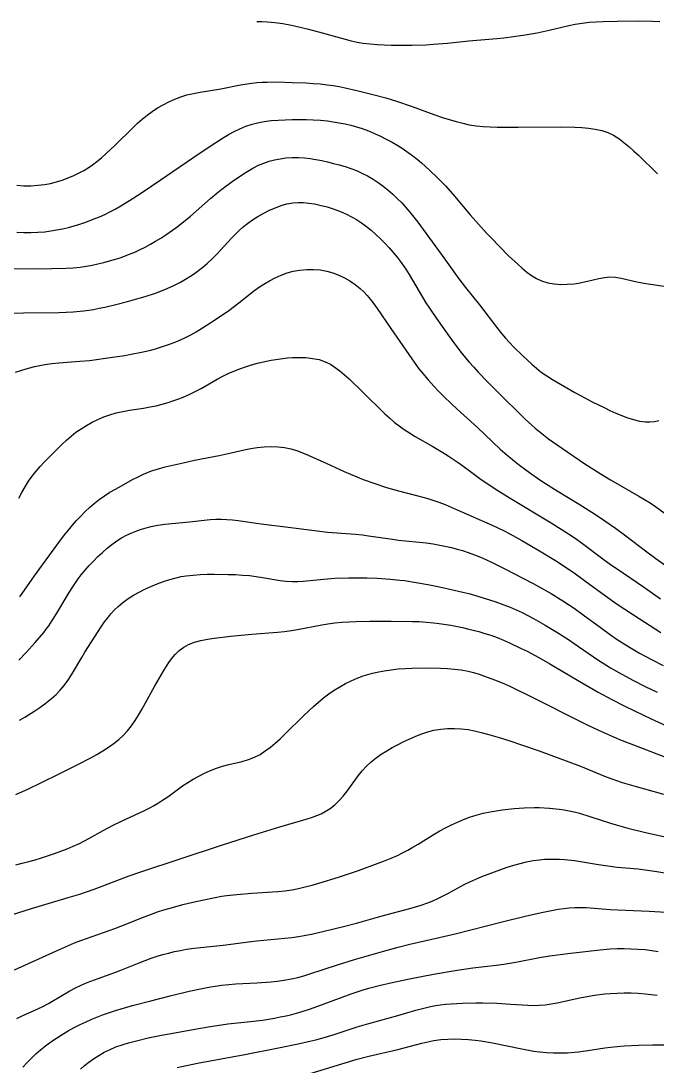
# Model space of a CAD drawing. Header units: metres. Extents: x 560466 to 562029, y 8123360 to 8125060.
# Drawn here: x 560820.4 to 561045.5, y 8124690.1 to 8125060.2 of the extents above; entities that cross this region are included whole.
import ezdxf

# ---------------------------------------------------------------- set-up
doc = ezdxf.new("R2010")
doc.units = ezdxf.units.M
doc.header["$MEASUREMENT"] = 0
doc.layers.add('Unknown_Line_Type', color=7, linetype='Continuous')

msp = doc.modelspace()

# ---------------------------------------------------------------- linework, layer by layer
at = {"layer": 'Unknown_Line_Type', "color": 18, "true_color": 0x000000}
for points in [[(560903.84, 8125060, 4090), (560904.33, 8125060.05, 4090), (560905.65, 8125060.03, 4090), (560907.65, 8125059.92, 4090), (560910.18, 8125059.69, 4090), (560913.09, 8125059.3, 4090), (560916.09, 8125058.75, 4090), (560919.16, 8125058.06, 4090), (560922.18, 8125057.3, 4090), (560927.02, 8125056, 4090), (560935.1, 8125053.74, 4090), (560937.21, 8125053.22, 4090), (560939.33, 8125052.75, 4090), (560941.47, 8125052.37, 4090), (560943.92, 8125052.06, 4090), (560946.39, 8125051.85, 4090), (560948.86, 8125051.71, 4090), (560951.35, 8125051.63, 4090), (560953.84, 8125051.6, 4090), (560958.83, 8125051.62, 4090), (560963.81, 8125051.79, 4090), (560966.3, 8125051.94, 4090), (560971.33, 8125052.38, 4090), (560978.9, 8125053.18, 4090), (560988.82, 8125053.98, 4090), (560991.29, 8125054.23, 4090), (560994.67, 8125054.68, 4090), (560998.82, 8125055.3, 4090), (561003.07, 8125056.06, 4090), (561007.28, 8125056.97, 4090), (561014.22, 8125058.65, 4090), (561016.55, 8125059.11, 4090), (561018.99, 8125059.47, 4090), (561021.45, 8125059.73, 4090), (561023.93, 8125059.92, 4090), (561026.41, 8125060.05, 4090), (561031.41, 8125060.19, 4090), (561038.92, 8125060.23, 4090), (561043.92, 8125060.11, 4090), (561046.4, 8125059.97, 4090)], [(560818.97, 8125002, 4095), (560821.42, 8125001.86, 4095), (560823.88, 8125001.86, 4095), (560826.33, 8125002, 4095), (560828.76, 8125002.3, 4095), (560830.87, 8125002.7, 4095), (560832.95, 8125003.23, 4095), (560835.01, 8125003.87, 4095), (560837.04, 8125004.6, 4095), (560839.03, 8125005.43, 4095), (560840.97, 8125006.37, 4095), (560842.59, 8125007.26, 4095), (560844.16, 8125008.24, 4095), (560845.7, 8125009.28, 4095), (560847.19, 8125010.39, 4095), (560848.89, 8125011.78, 4095), (560850.55, 8125013.23, 4095), (560853.77, 8125016.26, 4095), (560860.06, 8125022.48, 4095), (560861.67, 8125024.01, 4095), (560863.31, 8125025.48, 4095), (560865.01, 8125026.87, 4095), (560866.79, 8125028.16, 4095), (560868.71, 8125029.4, 4095), (560870.69, 8125030.53, 4095), (560872.72, 8125031.56, 4095), (560874.79, 8125032.49, 4095), (560876.91, 8125033.31, 4095), (560879.06, 8125033.99, 4095), (560881.43, 8125034.55, 4095), (560883.83, 8125035, 4095), (560891.1, 8125036.15, 4095), (560898.04, 8125037.57, 4095), (560900.37, 8125037.99, 4095), (560902.13, 8125038.23, 4095), (560903.9, 8125038.41, 4095), (560905.67, 8125038.52, 4095), (560907.46, 8125038.58, 4095), (560910.99, 8125038.61, 4095), (560916.35, 8125038.47, 4095), (560921.32, 8125038.26, 4095), (560923.81, 8125038.11, 4095), (560926.29, 8125037.91, 4095), (560928.76, 8125037.63, 4095), (560930.88, 8125037.32, 4095), (560932.98, 8125036.95, 4095), (560935.08, 8125036.53, 4095), (560939.27, 8125035.6, 4095), (560945.42, 8125034.09, 4095), (560949.45, 8125032.98, 4095), (560953.3, 8125031.8, 4095), (560958.79, 8125029.89, 4095), (560966.48, 8125027.07, 4095), (560969.89, 8125025.94, 4095), (560974.44, 8125024.56, 4095), (560976.73, 8125023.96, 4095), (560979.04, 8125023.47, 4095), (560981.47, 8125023.11, 4095), (560983.93, 8125022.86, 4095), (560986.4, 8125022.7, 4095), (560988.88, 8125022.6, 4095), (560991.38, 8125022.55, 4095), (560996.38, 8125022.54, 4095), (561011.42, 8125022.67, 4095), (561016.38, 8125022.58, 4095), (561018.83, 8125022.46, 4095), (561021.24, 8125022.25, 4095), (561023.6, 8125021.92, 4095), (561025.89, 8125021.41, 4095), (561028.08, 8125020.67, 4095), (561030.03, 8125019.71, 4095), (561031.9, 8125018.53, 4095), (561033.7, 8125017.19, 4095), (561035.45, 8125015.74, 4095), (561037.17, 8125014.21, 4095), (561038.87, 8125012.62, 4095), (561045.6, 8125006.05, 4095)], [(560818.91, 8124985.4, 4100), (560821.39, 8124985.28, 4100), (560823.86, 8124985.27, 4100), (560826.34, 8124985.35, 4100), (560828.8, 8124985.55, 4100), (560830.91, 8124985.83, 4100), (560833.01, 8124986.19, 4100), (560835.09, 8124986.62, 4100), (560837.17, 8124987.11, 4100), (560839.23, 8124987.66, 4100), (560841.27, 8124988.28, 4100), (560842.95, 8124988.83, 4100), (560846.27, 8124990.07, 4100), (560848.12, 8124990.84, 4100), (560850, 8124991.69, 4100), (560851.85, 8124992.6, 4100), (560853.67, 8124993.57, 4100), (560855.72, 8124994.74, 4100), (560859.76, 8124997.23, 4100), (560863.74, 8124999.83, 4100), (560869.65, 8125003.83, 4100), (560883.4, 8125013.24, 4100), (560889.33, 8125017.19, 4100), (560891.32, 8125018.46, 4100), (560893.83, 8125019.97, 4100), (560895.82, 8125021.05, 4100), (560897.85, 8125022.03, 4100), (560899.99, 8125022.91, 4100), (560902.18, 8125023.65, 4100), (560904.07, 8125024.15, 4100), (560906.47, 8125024.6, 4100), (560908.91, 8125024.91, 4100), (560911.37, 8125025.11, 4100), (560913.85, 8125025.23, 4100), (560916.34, 8125025.29, 4100), (560921.34, 8125025.26, 4100), (560923.84, 8125025.17, 4100), (560926.33, 8125025.02, 4100), (560928.81, 8125024.78, 4100), (560930.91, 8125024.5, 4100), (560933, 8125024.15, 4100), (560935.08, 8125023.73, 4100), (560937.13, 8125023.25, 4100), (560939.17, 8125022.7, 4100), (560941.18, 8125022.07, 4100), (560943.35, 8125021.27, 4100), (560945.48, 8125020.38, 4100), (560947.59, 8125019.41, 4100), (560949.66, 8125018.37, 4100), (560951.7, 8125017.27, 4100), (560953.7, 8125016.1, 4100), (560955.6, 8125014.89, 4100), (560957.45, 8125013.6, 4100), (560959.02, 8125012.43, 4100), (560960.56, 8125011.21, 4100), (560962.06, 8125009.94, 4100), (560964.98, 8125007.32, 4100), (560967.82, 8125004.6, 4100), (560969.21, 8125003.21, 4100), (560970.58, 8125001.79, 4100), (560973.22, 8124998.87, 4100), (560979.29, 8124991.6, 4100), (560985.24, 8124984.97, 4100), (560986.74, 8124983.34, 4100), (560989.81, 8124980.16, 4100), (560992.96, 8124977.07, 4100), (560996.15, 8124974.06, 4100), (560997.75, 8124972.61, 4100), (560999.38, 8124971.27, 4100), (561001.06, 8124970.05, 4100), (561002.8, 8124968.99, 4100), (561004.62, 8124968.13, 4100), (561006.79, 8124967.47, 4100), (561009.05, 8124967.07, 4100), (561011.37, 8124966.9, 4100), (561013.72, 8124966.93, 4100), (561016.06, 8124967.12, 4100), (561017.67, 8124967.36, 4100), (561019.26, 8124967.66, 4100), (561020.83, 8124968.01, 4100), (561024.85, 8124969.01, 4100), (561026.82, 8124969.39, 4100), (561028.79, 8124969.56, 4100), (561030.75, 8124969.46, 4100), (561032.73, 8124969.14, 4100), (561038.33, 8124967.86, 4100), (561041.56, 8124967.23, 4100), (561048.76, 8124966.14, 4100)], [(560816.33, 8124972.49, 4105), (560826.36, 8124972.47, 4105), (560831.36, 8124972.49, 4105), (560836.35, 8124972.64, 4105), (560838.84, 8124972.8, 4105), (560841.31, 8124973.05, 4105), (560843.42, 8124973.35, 4105), (560845.52, 8124973.72, 4105), (560847.61, 8124974.16, 4105), (560849.69, 8124974.65, 4105), (560851.75, 8124975.2, 4105), (560853.79, 8124975.81, 4105), (560855.47, 8124976.36, 4105), (560858.79, 8124977.59, 4105), (560860.65, 8124978.36, 4105), (560862.52, 8124979.21, 4105), (560864.36, 8124980.13, 4105), (560866.18, 8124981.1, 4105), (560868.02, 8124982.17, 4105), (560869.84, 8124983.3, 4105), (560871.63, 8124984.47, 4105), (560875.14, 8124986.94, 4105), (560876.85, 8124988.23, 4105), (560878.53, 8124989.56, 4105), (560880.33, 8124991.08, 4105), (560887.42, 8124997.33, 4105), (560889.7, 8124999.22, 4105), (560891.49, 8125000.61, 4105), (560895.13, 8125003.3, 4105), (560898.79, 8125005.83, 4105), (560900.62, 8125007.02, 4105), (560902.48, 8125008.12, 4105), (560904.4, 8125009.09, 4105), (560906.27, 8125009.87, 4105), (560908.19, 8125010.51, 4105), (560910.15, 8125011.03, 4105), (560912.15, 8125011.43, 4105), (560914.16, 8125011.71, 4105), (560916.38, 8125011.85, 4105), (560918.61, 8125011.83, 4105), (560920.67, 8125011.69, 4105), (560922.72, 8125011.44, 4105), (560924.77, 8125011.12, 4105), (560926.82, 8125010.73, 4105), (560928.87, 8125010.29, 4105), (560930.95, 8125009.78, 4105), (560933.02, 8125009.23, 4105), (560935.07, 8125008.61, 4105), (560937.1, 8125007.94, 4105), (560939.09, 8125007.19, 4105), (560941.04, 8125006.35, 4105), (560943.03, 8125005.34, 4105), (560944.97, 8125004.22, 4105), (560946.84, 8125002.99, 4105), (560948.61, 8125001.7, 4105), (560950.32, 8125000.32, 4105), (560951.97, 8124998.87, 4105), (560953.56, 8124997.35, 4105), (560955.1, 8124995.77, 4105), (560956.58, 8124994.13, 4105), (560958.01, 8124992.45, 4105), (560959.39, 8124990.72, 4105), (560960.77, 8124988.92, 4105), (560970.02, 8124976.26, 4105), (560975.32, 8124968.91, 4105), (560977.73, 8124965.8, 4105), (560982.64, 8124959.67, 4105), (560989.1, 8124951.16, 4105), (560990.44, 8124949.5, 4105), (560991.82, 8124947.89, 4105), (560993.31, 8124946.27, 4105), (560994.84, 8124944.69, 4105), (560997.98, 8124941.62, 4105), (561001.16, 8124938.61, 4105), (561002.8, 8124937.18, 4105), (561004.5, 8124935.83, 4105), (561006.42, 8124934.48, 4105), (561008.42, 8124933.23, 4105), (561016.39, 8124928.63, 4105), (561018.42, 8124927.5, 4105), (561022.54, 8124925.33, 4105), (561026.7, 8124923.25, 4105), (561028.78, 8124922.26, 4105), (561030.87, 8124921.32, 4105), (561032.97, 8124920.44, 4105), (561035.07, 8124919.66, 4105), (561037.17, 8124919, 4105), (561039.27, 8124918.52, 4105), (561041.39, 8124918.27, 4105), (561042.95, 8124918.26, 4105), (561044.52, 8124918.4, 4105), (561046.07, 8124918.67, 4105)], [(560816.32, 8124956.72, 4110), (560821.32, 8124956.85, 4110), (560833.83, 8124956.98, 4110), (560836.33, 8124957.06, 4110), (560838.82, 8124957.19, 4110), (560841.3, 8124957.4, 4110), (560842.68, 8124957.56, 4110), (560846.05, 8124958.07, 4110), (560848.02, 8124958.46, 4110), (560850, 8124958.88, 4110), (560853.93, 8124959.8, 4110), (560858.09, 8124960.86, 4110), (560862.23, 8124962, 4110), (560864.28, 8124962.62, 4110), (560868, 8124963.85, 4110), (560871.3, 8124965.12, 4110), (560873.15, 8124965.92, 4110), (560875, 8124966.79, 4110), (560876.83, 8124967.73, 4110), (560878.61, 8124968.75, 4110), (560880.19, 8124969.72, 4110), (560881.74, 8124970.76, 4110), (560883.24, 8124971.85, 4110), (560884.71, 8124972.99, 4110), (560886.4, 8124974.41, 4110), (560888.02, 8124975.91, 4110), (560889.58, 8124977.47, 4110), (560891.09, 8124979.09, 4110), (560894.84, 8124983.26, 4110), (560896.14, 8124984.6, 4110), (560897.54, 8124985.96, 4110), (560899, 8124987.25, 4110), (560900.52, 8124988.47, 4110), (560902.33, 8124989.77, 4110), (560904.2, 8124990.97, 4110), (560906.27, 8124992.13, 4110), (560908.38, 8124993.18, 4110), (560910.4, 8124994.07, 4110), (560912.44, 8124994.84, 4110), (560914.51, 8124995.45, 4110), (560916.6, 8124995.84, 4110), (560918.48, 8124995.96, 4110), (560920.38, 8124995.9, 4110), (560922.29, 8124995.71, 4110), (560924.21, 8124995.4, 4110), (560926.13, 8124995, 4110), (560928.78, 8124994.32, 4110), (560930.45, 8124993.8, 4110), (560932.1, 8124993.22, 4110), (560933.73, 8124992.58, 4110), (560935.56, 8124991.77, 4110), (560937.38, 8124990.86, 4110), (560939.16, 8124989.84, 4110), (560940.88, 8124988.74, 4110), (560942.63, 8124987.44, 4110), (560944.33, 8124986.06, 4110), (560945.97, 8124984.59, 4110), (560947.56, 8124983.08, 4110), (560949.11, 8124981.51, 4110), (560950.62, 8124979.9, 4110), (560952.08, 8124978.24, 4110), (560953.48, 8124976.54, 4110), (560954.54, 8124975.17, 4110), (560956.53, 8124972.34, 4110), (560957.78, 8124970.38, 4110), (560958.97, 8124968.38, 4110), (560962.48, 8124962.33, 4110), (560963.68, 8124960.34, 4110), (560964.89, 8124958.43, 4110), (560967.39, 8124954.79, 4110), (560972.59, 8124947.51, 4110), (560975.29, 8124943.88, 4110), (560976.5, 8124942.33, 4110), (560979.03, 8124939.33, 4110), (560980.6, 8124937.57, 4110), (560982.2, 8124935.84, 4110), (560985.45, 8124932.44, 4110), (560992.08, 8124925.74, 4110), (560995.45, 8124922.43, 4110), (560998.85, 8124919.18, 4110), (561002.34, 8124916.04, 4110), (561004.14, 8124914.53, 4110), (561007.09, 8124912.23, 4110), (561010.13, 8124910.05, 4110), (561012.01, 8124908.75, 4110), (561019.9, 8124903.41, 4110), (561025.32, 8124899.92, 4110), (561028.98, 8124897.68, 4110), (561039.08, 8124891.9, 4110), (561043.05, 8124889.49, 4110), (561044.97, 8124888.22, 4110), (561050.63, 8124884.13, 4110)], [(560818.44, 8124935.79, 4115), (560820.71, 8124936.58, 4115), (560823, 8124937.28, 4115), (560825.31, 8124937.88, 4115), (560827.07, 8124938.24, 4115), (560828.85, 8124938.54, 4115), (560831.31, 8124938.86, 4115), (560833.79, 8124939.09, 4115), (560841.26, 8124939.66, 4115), (560844.63, 8124940.01, 4115), (560852.75, 8124941.08, 4115), (560857.17, 8124941.75, 4115), (560859.38, 8124942.14, 4115), (560863.01, 8124942.87, 4115), (560866.28, 8124943.66, 4115), (560868.38, 8124944.24, 4115), (560870.47, 8124944.89, 4115), (560872.53, 8124945.6, 4115), (560874.57, 8124946.36, 4115), (560876.58, 8124947.2, 4115), (560878.56, 8124948.1, 4115), (560880.46, 8124949.08, 4115), (560882.32, 8124950.12, 4115), (560885.97, 8124952.35, 4115), (560889.56, 8124954.71, 4115), (560893.88, 8124957.71, 4115), (560897.45, 8124960.38, 4115), (560902.69, 8124964.47, 4115), (560904.46, 8124965.78, 4115), (560906.38, 8124967.04, 4115), (560908.36, 8124968.2, 4115), (560910.39, 8124969.25, 4115), (560912.46, 8124970.17, 4115), (560914.58, 8124970.96, 4115), (560916.74, 8124971.58, 4115), (560919.1, 8124972, 4115), (560921.49, 8124972.21, 4115), (560923.88, 8124972.22, 4115), (560926.26, 8124972.03, 4115), (560928.61, 8124971.61, 4115), (560930.75, 8124971.01, 4115), (560932.83, 8124970.21, 4115), (560934.85, 8124969.25, 4115), (560936.8, 8124968.15, 4115), (560938.66, 8124966.91, 4115), (560940.4, 8124965.51, 4115), (560941.71, 8124964.26, 4115), (560942.94, 8124962.92, 4115), (560944.11, 8124961.5, 4115), (560945.23, 8124960.03, 4115), (560946.41, 8124958.36, 4115), (560951.24, 8124951.25, 4115), (560958.69, 8124940.5, 4115), (560961.23, 8124937.04, 4115), (560962.55, 8124935.35, 4115), (560964.45, 8124933.1, 4115), (560966.43, 8124930.92, 4115), (560968.05, 8124929.22, 4115), (560969.7, 8124927.54, 4115), (560973.06, 8124924.25, 4115), (560975.86, 8124921.64, 4115), (560981.91, 8124916.18, 4115), (560989.92, 8124908.59, 4115), (560991.58, 8124907.13, 4115), (560995, 8124904.3, 4115), (560996.76, 8124902.92, 4115), (561000.33, 8124900.26, 4115), (561003.98, 8124897.71, 4115), (561006, 8124896.37, 4115), (561010.1, 8124893.78, 4115), (561017.92, 8124889.03, 4115), (561021.42, 8124886.86, 4115), (561023.31, 8124885.63, 4115), (561027.04, 8124883.12, 4115), (561030.71, 8124880.56, 4115), (561034.39, 8124877.9, 4115), (561041.44, 8124872.52, 4115), (561045.06, 8124869.83, 4115), (561048.71, 8124867.2, 4115)], [(560819.66, 8124891.19, 4120), (560820.73, 8124893.24, 4120), (560821.88, 8124895.24, 4120), (560823.1, 8124897.19, 4120), (560824.37, 8124898.99, 4120), (560825.73, 8124900.72, 4120), (560827.17, 8124902.39, 4120), (560828.67, 8124904.01, 4120), (560831.72, 8124907.16, 4120), (560834.86, 8124910.23, 4120), (560836.47, 8124911.73, 4120), (560838.13, 8124913.17, 4120), (560839.85, 8124914.52, 4120), (560841.65, 8124915.78, 4120), (560843.59, 8124916.97, 4120), (560845.59, 8124918.07, 4120), (560847.64, 8124919.06, 4120), (560849.74, 8124919.96, 4120), (560851.87, 8124920.74, 4120), (560854.04, 8124921.39, 4120), (560856.42, 8124921.92, 4120), (560858.84, 8124922.34, 4120), (560863.71, 8124923.06, 4120), (560866.13, 8124923.49, 4120), (560868.25, 8124923.95, 4120), (560870.35, 8124924.49, 4120), (560872.44, 8124925.11, 4120), (560874.5, 8124925.79, 4120), (560876.54, 8124926.54, 4120), (560878.56, 8124927.36, 4120), (560880.43, 8124928.2, 4120), (560882.27, 8124929.1, 4120), (560884.09, 8124930.06, 4120), (560889.85, 8124933.33, 4120), (560891.79, 8124934.36, 4120), (560893.76, 8124935.3, 4120), (560895.76, 8124936.17, 4120), (560897.79, 8124936.97, 4120), (560899.85, 8124937.7, 4120), (560901.93, 8124938.37, 4120), (560904.04, 8124938.96, 4120), (560905.67, 8124939.37, 4120), (560908.95, 8124940.04, 4120), (560913.07, 8124940.66, 4120), (560914.75, 8124940.85, 4120), (560916.42, 8124940.98, 4120), (560918.84, 8124941.05, 4120), (560921.23, 8124940.97, 4120), (560923.58, 8124940.71, 4120), (560925.86, 8124940.25, 4120), (560928.03, 8124939.52, 4120), (560929.86, 8124938.62, 4120), (560931.6, 8124937.52, 4120), (560933.27, 8124936.27, 4120), (560934.9, 8124934.9, 4120), (560936.5, 8124933.44, 4120), (560941.29, 8124928.86, 4120), (560949.16, 8124921.11, 4120), (560950.78, 8124919.61, 4120), (560952.46, 8124918.17, 4120), (560954.2, 8124916.81, 4120), (560955.98, 8124915.51, 4120), (560957.82, 8124914.28, 4120), (560959.85, 8124913.05, 4120), (560966.07, 8124909.53, 4120), (560969.72, 8124907.33, 4120), (560971.52, 8124906.18, 4120), (560975.07, 8124903.8, 4120), (560978.55, 8124901.33, 4120), (560983.27, 8124897.84, 4120), (560984.9, 8124896.69, 4120), (560988.22, 8124894.48, 4120), (560993.44, 8124891.25, 4120), (561007.98, 8124882.46, 4120), (561014.13, 8124878.56, 4120), (561016.15, 8124877.21, 4120), (561019.07, 8124875.15, 4120), (561025.82, 8124870.11, 4120), (561029.05, 8124867.76, 4120), (561031.04, 8124866.37, 4120), (561041.08, 8124859.55, 4120), (561046.64, 8124855.55, 4120)], [(560820, 8124856.25, 4125), (560825.22, 8124863.68, 4125), (560833.09, 8124874.53, 4125), (560835.79, 8124878.17, 4125), (560837.16, 8124879.9, 4125), (560838.57, 8124881.6, 4125), (560840.03, 8124883.26, 4125), (560841.53, 8124884.87, 4125), (560843.07, 8124886.43, 4125), (560844.66, 8124887.92, 4125), (560846.31, 8124889.35, 4125), (560848.02, 8124890.7, 4125), (560849.89, 8124892.03, 4125), (560851.83, 8124893.27, 4125), (560853.81, 8124894.44, 4125), (560855.9, 8124895.62, 4125), (560859.88, 8124897.78, 4125), (560861.82, 8124898.78, 4125), (560863.79, 8124899.73, 4125), (560865.19, 8124900.33, 4125), (560866.61, 8124900.87, 4125), (560868.19, 8124901.4, 4125), (560871.39, 8124902.3, 4125), (560877.79, 8124903.75, 4125), (560881.82, 8124904.6, 4125), (560890.54, 8124906.29, 4125), (560894.77, 8124907.21, 4125), (560899.39, 8124908.3, 4125), (560901.69, 8124908.79, 4125), (560904, 8124909.18, 4125), (560906.41, 8124909.42, 4125), (560908.82, 8124909.49, 4125), (560911.22, 8124909.4, 4125), (560913.59, 8124909.13, 4125), (560915.93, 8124908.66, 4125), (560917.98, 8124908.04, 4125), (560920.01, 8124907.28, 4125), (560922.02, 8124906.44, 4125), (560928.66, 8124903.49, 4125), (560934.81, 8124900.6, 4125), (560939.22, 8124898.73, 4125), (560941.45, 8124897.85, 4125), (560945.57, 8124896.36, 4125), (560949.74, 8124895, 4125), (560953.94, 8124893.77, 4125), (560960.77, 8124891.99, 4125), (560964.34, 8124891.02, 4125), (560966.1, 8124890.48, 4125), (560968.28, 8124889.73, 4125), (560970.44, 8124888.91, 4125), (560974.71, 8124887.12, 4125), (560987.15, 8124881.63, 4125), (560991.19, 8124879.7, 4125), (560993.34, 8124878.59, 4125), (560997.59, 8124876.24, 4125), (561003.87, 8124872.55, 4125), (561010.07, 8124868.72, 4125), (561014.14, 8124866.08, 4125), (561016.14, 8124864.71, 4125), (561019.85, 8124862.04, 4125), (561027.18, 8124856.59, 4125), (561031.03, 8124853.88, 4125), (561037.11, 8124849.87, 4125), (561046.82, 8124843.62, 4125)], [(560819.65, 8124833.77, 4130), (560822.27, 8124836.55, 4130), (560825.43, 8124840.03, 4130), (560826.96, 8124841.82, 4130), (560828.43, 8124843.64, 4130), (560829.33, 8124844.8, 4130), (560830.19, 8124845.99, 4130), (560831.46, 8124847.86, 4130), (560832.7, 8124849.82, 4130), (560837.44, 8124857.83, 4130), (560838.69, 8124859.79, 4130), (560839.66, 8124861.22, 4130), (560840.67, 8124862.62, 4130), (560841.72, 8124863.99, 4130), (560843.12, 8124865.69, 4130), (560844.57, 8124867.34, 4130), (560846.07, 8124868.94, 4130), (560847.61, 8124870.5, 4130), (560849.2, 8124872, 4130), (560850.84, 8124873.44, 4130), (560852.53, 8124874.8, 4130), (560854.28, 8124876.06, 4130), (560855.99, 8124877.13, 4130), (560857.77, 8124878.09, 4130), (560859.59, 8124878.95, 4130), (560861.43, 8124879.68, 4130), (560863.07, 8124880.25, 4130), (560864.74, 8124880.74, 4130), (560866.43, 8124881.16, 4130), (560868.84, 8124881.61, 4130), (560871.28, 8124881.94, 4130), (560880.05, 8124882.8, 4130), (560887.36, 8124883.59, 4130), (560889.32, 8124883.72, 4130), (560891.29, 8124883.75, 4130), (560893.25, 8124883.67, 4130), (560895.22, 8124883.49, 4130), (560897.19, 8124883.24, 4130), (560905.33, 8124882.1, 4130), (560914.88, 8124880.95, 4130), (560925.17, 8124879.57, 4130), (560928.88, 8124879.19, 4130), (560938.81, 8124878.43, 4130), (560941.28, 8124878.18, 4130), (560943.4, 8124877.91, 4130), (560951.84, 8124876.64, 4130), (560953.95, 8124876.36, 4130), (560963.82, 8124875.35, 4130), (560966.27, 8124875.01, 4130), (560968.63, 8124874.59, 4130), (560972.68, 8124873.71, 4130), (560974.69, 8124873.19, 4130), (560976.68, 8124872.61, 4130), (560978.66, 8124871.96, 4130), (560980.82, 8124871.16, 4130), (560982.95, 8124870.28, 4130), (560985.07, 8124869.34, 4130), (560987.17, 8124868.36, 4130), (560991.34, 8124866.29, 4130), (561001.66, 8124860.95, 4130), (561005.86, 8124858.64, 4130), (561007.95, 8124857.42, 4130), (561012.09, 8124854.88, 4130), (561016.13, 8124852.2, 4130), (561019.84, 8124849.54, 4130), (561025.34, 8124845.45, 4130), (561029.05, 8124842.78, 4130), (561031.05, 8124841.42, 4130), (561035.14, 8124838.8, 4130), (561039.31, 8124836.32, 4130), (561043.46, 8124834.02, 4130), (561047.61, 8124831.91, 4130)], [(560819.9, 8124812.55, 4135), (560821.73, 8124813.63, 4135), (560825.32, 8124815.91, 4135), (560827.07, 8124817.11, 4135), (560828.78, 8124818.34, 4135), (560831.17, 8124820.22, 4135), (560832.78, 8124821.67, 4135), (560834.29, 8124823.21, 4135), (560835.7, 8124824.86, 4135), (560837, 8124826.6, 4135), (560838.29, 8124828.57, 4135), (560841.89, 8124834.72, 4135), (560843.03, 8124836.61, 4135), (560845.39, 8124840.36, 4135), (560848.82, 8124845.66, 4135), (560849.98, 8124847.34, 4135), (560851.08, 8124848.81, 4135), (560852.23, 8124850.24, 4135), (560853.45, 8124851.59, 4135), (560854.74, 8124852.86, 4135), (560856.47, 8124854.3, 4135), (560858.3, 8124855.62, 4135), (560860.22, 8124856.83, 4135), (560862.21, 8124857.95, 4135), (560864.25, 8124859, 4135), (560866.34, 8124859.97, 4135), (560868.54, 8124860.88, 4135), (560870.77, 8124861.7, 4135), (560873.03, 8124862.42, 4135), (560875.33, 8124863.03, 4135), (560877.08, 8124863.4, 4135), (560878.85, 8124863.69, 4135), (560881.31, 8124863.97, 4135), (560883.79, 8124864.15, 4135), (560886.27, 8124864.25, 4135), (560888.77, 8124864.29, 4135), (560893.76, 8124864.22, 4135), (560896.25, 8124864.12, 4135), (560898.74, 8124863.97, 4135), (560901.21, 8124863.76, 4135), (560903.66, 8124863.47, 4135), (560905.8, 8124863.14, 4135), (560912.15, 8124862.08, 4135), (560914.26, 8124861.82, 4135), (560916.37, 8124861.68, 4135), (560918.32, 8124861.69, 4135), (560920.27, 8124861.8, 4135), (560927.54, 8124862.53, 4135), (560931.39, 8124862.81, 4135), (560936.36, 8124862.98, 4135), (560938.85, 8124863, 4135), (560942.73, 8124862.94, 4135), (560946.43, 8124862.81, 4135), (560951.04, 8124862.54, 4135), (560954.4, 8124862.21, 4135), (560956.08, 8124861.99, 4135), (560960.21, 8124861.35, 4135), (560964.33, 8124860.58, 4135), (560968.46, 8124859.75, 4135), (560972.62, 8124858.86, 4135), (560976.76, 8124857.9, 4135), (560978.82, 8124857.38, 4135), (560982.4, 8124856.38, 4135), (560988.01, 8124854.6, 4135), (560991.23, 8124853.45, 4135), (560993.44, 8124852.57, 4135), (560995.62, 8124851.63, 4135), (560997.7, 8124850.65, 4135), (561001.78, 8124848.55, 4135), (561005.9, 8124846.23, 4135), (561010.05, 8124843.72, 4135), (561014.15, 8124841.11, 4135), (561016.16, 8124839.76, 4135), (561024.57, 8124833.94, 4135), (561026.44, 8124832.72, 4135), (561029.02, 8124831.13, 4135), (561033.06, 8124828.83, 4135), (561037.17, 8124826.65, 4135), (561041.32, 8124824.54, 4135), (561045.5, 8124822.48, 4135)], [(560818.51, 8124786.23, 4140), (560822.99, 8124788.27, 4140), (560827.45, 8124790.4, 4140), (560834.12, 8124793.65, 4140), (560840.75, 8124796.97, 4140), (560845.11, 8124799.25, 4140), (560847.25, 8124800.44, 4140), (560849.36, 8124801.68, 4140), (560851.4, 8124802.98, 4140), (560853.36, 8124804.38, 4140), (560855.05, 8124805.76, 4140), (560856.62, 8124807.25, 4140), (560858.09, 8124808.85, 4140), (560859.44, 8124810.56, 4140), (560860.74, 8124812.44, 4140), (560861.97, 8124814.38, 4140), (560863.13, 8124816.38, 4140), (560867.61, 8124824.45, 4140), (560870.95, 8124830.19, 4140), (560872.69, 8124832.96, 4140), (560873.63, 8124834.26, 4140), (560874.96, 8124835.81, 4140), (560876.42, 8124837.19, 4140), (560878.01, 8124838.4, 4140), (560879.72, 8124839.39, 4140), (560881.82, 8124840.22, 4140), (560884.04, 8124840.82, 4140), (560886.36, 8124841.25, 4140), (560888.74, 8124841.6, 4140), (560894.53, 8124842.31, 4140), (560902.06, 8124843.07, 4140), (560911.21, 8124843.76, 4140), (560913.68, 8124844, 4140), (560916.14, 8124844.32, 4140), (560918.29, 8124844.68, 4140), (560926.82, 8124846.38, 4140), (560928.97, 8124846.74, 4140), (560931.42, 8124847.04, 4140), (560933.89, 8124847.26, 4140), (560938.86, 8124847.51, 4140), (560943.85, 8124847.63, 4140), (560951.35, 8124847.67, 4140), (560958.85, 8124847.56, 4140), (560961.34, 8124847.46, 4140), (560963.83, 8124847.31, 4140), (560966.31, 8124847.09, 4140), (560968.38, 8124846.83, 4140), (560972.5, 8124846.16, 4140), (560976.59, 8124845.35, 4140), (560978.81, 8124844.85, 4140), (560982.4, 8124843.92, 4140), (560984.54, 8124843.3, 4140), (560986.66, 8124842.62, 4140), (560988.93, 8124841.8, 4140), (560991.17, 8124840.9, 4140), (560993.22, 8124839.99, 4140), (560997.39, 8124838, 4140), (560999.5, 8124836.95, 4140), (561003.68, 8124834.76, 4140), (561007.58, 8124832.52, 4140), (561019.36, 8124825.58, 4140), (561024.68, 8124822.52, 4140), (561029.48, 8124819.87, 4140), (561033.89, 8124817.6, 4140), (561037.45, 8124815.85, 4140), (561043.39, 8124813.05, 4140), (561051.12, 8124809.49, 4140)], [(560818.52, 8124761.33, 4145), (560820.83, 8124761.87, 4145), (560823.13, 8124762.48, 4145), (560825.42, 8124763.13, 4145), (560827.7, 8124763.83, 4145), (560832.22, 8124765.35, 4145), (560836.69, 8124767.02, 4145), (560838.88, 8124767.93, 4145), (560841.04, 8124768.92, 4145), (560844.35, 8124770.62, 4145), (560849.51, 8124773.53, 4145), (560852.8, 8124775.32, 4145), (560856.14, 8124776.94, 4145), (560862.09, 8124779.62, 4145), (560864.05, 8124780.55, 4145), (560865.99, 8124781.52, 4145), (560867.33, 8124782.26, 4145), (560868.65, 8124783.03, 4145), (560870.5, 8124784.2, 4145), (560872.3, 8124785.44, 4145), (560877.59, 8124789.27, 4145), (560879.39, 8124790.48, 4145), (560881.33, 8124791.67, 4145), (560883.33, 8124792.77, 4145), (560885.36, 8124793.78, 4145), (560887.43, 8124794.7, 4145), (560889.53, 8124795.53, 4145), (560891.67, 8124796.24, 4145), (560893.98, 8124796.86, 4145), (560898.61, 8124797.98, 4145), (560900.86, 8124798.63, 4145), (560903.03, 8124799.46, 4145), (560904.97, 8124800.47, 4145), (560906.83, 8124801.68, 4145), (560908.63, 8124803.03, 4145), (560910.38, 8124804.48, 4145), (560912.1, 8124806.01, 4145), (560913.8, 8124807.6, 4145), (560920.52, 8124814.18, 4145), (560923.94, 8124817.42, 4145), (560925.68, 8124818.99, 4145), (560927.48, 8124820.5, 4145), (560929.33, 8124821.91, 4145), (560931.23, 8124823.2, 4145), (560933.2, 8124824.4, 4145), (560935.21, 8124825.5, 4145), (560937.27, 8124826.51, 4145), (560939.38, 8124827.43, 4145), (560941.52, 8124828.24, 4145), (560943.14, 8124828.76, 4145), (560944.77, 8124829.21, 4145), (560946.42, 8124829.6, 4145), (560948.85, 8124830.06, 4145), (560952.17, 8124830.54, 4145), (560953.84, 8124830.72, 4145), (560956.32, 8124830.91, 4145), (560958.82, 8124831.03, 4145), (560963.81, 8124831.1, 4145), (560968.8, 8124831, 4145), (560971.28, 8124830.87, 4145), (560973.74, 8124830.66, 4145), (560976.18, 8124830.36, 4145), (560978.59, 8124829.91, 4145), (560980.56, 8124829.42, 4145), (560982.51, 8124828.83, 4145), (560984.44, 8124828.18, 4145), (560987.97, 8124826.87, 4145), (560991.25, 8124825.52, 4145), (560993.37, 8124824.57, 4145), (560995.47, 8124823.58, 4145), (560999.62, 8124821.54, 4145), (561020.48, 8124811.08, 4145), (561024.72, 8124809.07, 4145), (561028.96, 8124807.16, 4145), (561032.24, 8124805.78, 4145), (561035.65, 8124804.43, 4145), (561051.56, 8124798.34, 4145)], [(560817.08, 8124743.65, 4150), (560824.16, 8124745.89, 4150), (560828.88, 8124747.33, 4150), (560837.13, 8124749.71, 4150), (560841.23, 8124750.97, 4150), (560846.26, 8124752.7, 4150), (560848.15, 8124753.41, 4150), (560856.79, 8124756.79, 4150), (560858.68, 8124757.48, 4150), (560862.5, 8124758.79, 4150), (560891.38, 8124768.31, 4150), (560902.79, 8124772.01, 4150), (560911.95, 8124774.82, 4150), (560921.3, 8124777.47, 4150), (560923.6, 8124778.19, 4150), (560925.13, 8124778.77, 4150), (560926.62, 8124779.42, 4150), (560928.05, 8124780.17, 4150), (560929.81, 8124781.3, 4150), (560931.45, 8124782.61, 4150), (560932.97, 8124784.07, 4150), (560934.38, 8124785.66, 4150), (560935.76, 8124787.43, 4150), (560939.72, 8124792.91, 4150), (560941.11, 8124794.67, 4150), (560942.61, 8124796.33, 4150), (560944.25, 8124797.83, 4150), (560946.02, 8124799.22, 4150), (560947.88, 8124800.51, 4150), (560949.81, 8124801.72, 4150), (560951.79, 8124802.87, 4150), (560953.82, 8124803.96, 4150), (560955.87, 8124805.01, 4150), (560957.96, 8124805.99, 4150), (560960.06, 8124806.91, 4150), (560962.19, 8124807.74, 4150), (560964.35, 8124808.45, 4150), (560966.54, 8124809.02, 4150), (560968.92, 8124809.41, 4150), (560971.34, 8124809.62, 4150), (560973.76, 8124809.66, 4150), (560976.19, 8124809.54, 4150), (560978.62, 8124809.25, 4150), (560980.93, 8124808.81, 4150), (560983.23, 8124808.26, 4150), (560985.53, 8124807.62, 4150), (560989.56, 8124806.45, 4150), (560993.38, 8124805.27, 4150), (560997.56, 8124803.88, 4150), (561003.78, 8124801.69, 4150), (561014.29, 8124797.85, 4150), (561018.33, 8124796.25, 4150), (561026.9, 8124792.68, 4150), (561029.07, 8124791.86, 4150), (561031.08, 8124791.16, 4150), (561033.12, 8124790.5, 4150), (561037.22, 8124789.28, 4150), (561047.71, 8124786.36, 4150)], [(560818.08, 8124724.1, 4155), (560832.97, 8124730.88, 4155), (560837.22, 8124732.76, 4155), (560839.36, 8124733.66, 4155), (560841.51, 8124734.52, 4155), (560843.52, 8124735.25, 4155), (560851.6, 8124738.02, 4155), (560853.61, 8124738.75, 4155), (560855.77, 8124739.59, 4155), (560864.36, 8124743.09, 4155), (560866.53, 8124743.91, 4155), (560868.73, 8124744.66, 4155), (560870.96, 8124745.36, 4155), (560873.2, 8124746.02, 4155), (560877.71, 8124747.24, 4155), (560882.25, 8124748.35, 4155), (560884.53, 8124748.87, 4155), (560889.1, 8124749.8, 4155), (560891.4, 8124750.18, 4155), (560893.18, 8124750.44, 4155), (560896.73, 8124750.83, 4155), (560902.07, 8124751.27, 4155), (560911.3, 8124751.92, 4155), (560913.77, 8124752.17, 4155), (560916.22, 8124752.5, 4155), (560918.61, 8124752.96, 4155), (560921, 8124753.51, 4155), (560923.37, 8124754.13, 4155), (560925.73, 8124754.81, 4155), (560932.79, 8124757.02, 4155), (560939.81, 8124759.37, 4155), (560946.78, 8124761.87, 4155), (560949.08, 8124762.76, 4155), (560951.36, 8124763.69, 4155), (560953.6, 8124764.69, 4155), (560955.45, 8124765.59, 4155), (560957.28, 8124766.54, 4155), (560959.07, 8124767.54, 4155), (560960.97, 8124768.67, 4155), (560966.61, 8124772.16, 4155), (560968.62, 8124773.32, 4155), (560970.65, 8124774.42, 4155), (560972.72, 8124775.47, 4155), (560974.81, 8124776.45, 4155), (560976.93, 8124777.36, 4155), (560979.08, 8124778.17, 4155), (560980.69, 8124778.7, 4155), (560982.32, 8124779.17, 4155), (560983.97, 8124779.58, 4155), (560986.38, 8124780.08, 4155), (560988.5, 8124780.46, 4155), (560990.64, 8124780.79, 4155), (560992.78, 8124781.07, 4155), (560994.92, 8124781.29, 4155), (560998.46, 8124781.51, 4155), (561002.02, 8124781.61, 4155), (561003.8, 8124781.59, 4155), (561007.36, 8124781.42, 4155), (561010.87, 8124781.08, 4155), (561012.61, 8124780.83, 4155), (561014.36, 8124780.51, 4155), (561016.1, 8124780.11, 4155), (561018.07, 8124779.58, 4155), (561028.97, 8124776.1, 4155), (561031.02, 8124775.49, 4155), (561035.16, 8124774.34, 4155), (561041.41, 8124772.79, 4155), (561052.73, 8124770.31, 4155)], [(560818.96, 8124706.94, 4160), (560820.79, 8124707.82, 4160), (560826.35, 8124710.31, 4160), (560828.16, 8124711.2, 4160), (560830.08, 8124712.23, 4160), (560835.71, 8124715.56, 4160), (560837.65, 8124716.67, 4160), (560839.63, 8124717.72, 4160), (560841.64, 8124718.7, 4160), (560843.83, 8124719.66, 4160), (560847.71, 8124721.12, 4160), (560853.58, 8124723.21, 4160), (560855.74, 8124724.05, 4160), (560862.18, 8124726.66, 4160), (560864.34, 8124727.5, 4160), (560866.51, 8124728.29, 4160), (560868.54, 8124728.95, 4160), (560870.58, 8124729.55, 4160), (560872.64, 8124730.1, 4160), (560874.72, 8124730.6, 4160), (560876.8, 8124731.04, 4160), (560878.9, 8124731.43, 4160), (560881.65, 8124731.84, 4160), (560883.94, 8124732.11, 4160), (560891.88, 8124732.93, 4160), (560901.83, 8124734.22, 4160), (560903.9, 8124734.46, 4160), (560913.8, 8124735.33, 4160), (560916.27, 8124735.62, 4160), (560918.57, 8124735.96, 4160), (560923.15, 8124736.83, 4160), (560927.71, 8124737.84, 4160), (560934.53, 8124739.51, 4160), (560939.06, 8124740.7, 4160), (560948.15, 8124743.22, 4160), (560957.97, 8124745.89, 4160), (560962, 8124747.09, 4160), (560963.98, 8124747.77, 4160), (560965.93, 8124748.52, 4160), (560967.86, 8124749.38, 4160), (560969.76, 8124750.31, 4160), (560971.64, 8124751.3, 4160), (560977.26, 8124754.32, 4160), (560979.17, 8124755.27, 4160), (560981.33, 8124756.27, 4160), (560983.52, 8124757.2, 4160), (560987.97, 8124758.91, 4160), (560992.48, 8124760.46, 4160), (560994.75, 8124761.16, 4160), (560997.03, 8124761.8, 4160), (560999.32, 8124762.36, 4160), (561001.62, 8124762.83, 4160), (561003.93, 8124763.15, 4160), (561005.69, 8124763.29, 4160), (561007.46, 8124763.35, 4160), (561009.21, 8124763.36, 4160), (561010.97, 8124763.31, 4160), (561012.73, 8124763.21, 4160), (561016.27, 8124762.85, 4160), (561018.38, 8124762.55, 4160), (561024.7, 8124761.49, 4160), (561028.92, 8124760.85, 4160), (561031.4, 8124760.56, 4160), (561038.84, 8124759.88, 4160), (561041.31, 8124759.61, 4160), (561045.44, 8124759.03, 4160), (561051.62, 8124757.94, 4160)], [(560821.1, 8124689.68, 4165), (560822.57, 8124691.29, 4165), (560824.1, 8124692.84, 4165), (560825.69, 8124694.35, 4165), (560827.33, 8124695.8, 4165), (560829.03, 8124697.19, 4165), (560830.97, 8124698.62, 4165), (560832.97, 8124699.98, 4165), (560835.01, 8124701.28, 4165), (560837.1, 8124702.51, 4165), (560839.22, 8124703.68, 4165), (560841.38, 8124704.79, 4165), (560843.4, 8124705.74, 4165), (560845.46, 8124706.64, 4165), (560849.63, 8124708.3, 4165), (560851.74, 8124709.05, 4165), (560853.86, 8124709.76, 4165), (560855.87, 8124710.38, 4165), (560859.9, 8124711.51, 4165), (560866.3, 8124713.21, 4165), (560873.12, 8124714.94, 4165), (560879.96, 8124716.57, 4165), (560884.53, 8124717.55, 4165), (560886.82, 8124717.99, 4165), (560889.12, 8124718.38, 4165), (560891.42, 8124718.7, 4165), (560893.9, 8124718.96, 4165), (560896.37, 8124719.14, 4165), (560903.83, 8124719.55, 4165), (560908.89, 8124719.91, 4165), (560911.17, 8124720.13, 4165), (560913.44, 8124720.43, 4165), (560916.15, 8124720.91, 4165), (560918.3, 8124721.42, 4165), (560920.43, 8124722.02, 4165), (560922.55, 8124722.68, 4165), (560932.44, 8124725.96, 4165), (560938.39, 8124727.83, 4165), (560948.31, 8124730.69, 4165), (560953.91, 8124732.23, 4165), (560958.04, 8124733.23, 4165), (560968.37, 8124735.57, 4165), (560974.48, 8124737.01, 4165), (560990.21, 8124741.05, 4165), (560999.3, 8124743.31, 4165), (561005.21, 8124744.62, 4165), (561010.49, 8124745.62, 4165), (561012.45, 8124745.92, 4165), (561014.41, 8124746.14, 4165), (561016.37, 8124746.26, 4165), (561018.37, 8124746.27, 4165), (561020.38, 8124746.18, 4165), (561028.9, 8124745.54, 4165), (561042.74, 8124744.96, 4165), (561048.73, 8124744.57, 4165)], [(560841.44, 8124689, 4170), (560842.91, 8124690.27, 4170), (560844.44, 8124691.48, 4170), (560846.02, 8124692.61, 4170), (560847.92, 8124693.83, 4170), (560849.88, 8124694.94, 4170), (560851.9, 8124695.95, 4170), (560853.98, 8124696.84, 4170), (560856.2, 8124697.64, 4170), (560858.47, 8124698.33, 4170), (560860.77, 8124698.94, 4170), (560865.43, 8124700.02, 4170), (560870.12, 8124700.98, 4170), (560874.84, 8124701.89, 4170), (560881.91, 8124703.18, 4170), (560886.64, 8124703.98, 4170), (560891.37, 8124704.68, 4170), (560893.63, 8124704.97, 4170), (560901.55, 8124705.82, 4170), (560905.9, 8124706.38, 4170), (560910.06, 8124707.06, 4170), (560912.12, 8124707.46, 4170), (560914.18, 8124707.89, 4170), (560916.22, 8124708.37, 4170), (560917.88, 8124708.81, 4170), (560920.2, 8124709.5, 4170), (560922.52, 8124710.24, 4170), (560926.73, 8124711.74, 4170), (560937.24, 8124715.62, 4170), (560941.49, 8124717.01, 4170), (560943.52, 8124717.6, 4170), (560947.62, 8124718.66, 4170), (560951.75, 8124719.62, 4170), (560957.89, 8124720.94, 4170), (560966.33, 8124722.57, 4170), (560974.69, 8124724.04, 4170), (560980.26, 8124724.85, 4170), (560988.51, 8124725.78, 4170), (560991.27, 8124726.17, 4170), (560995.48, 8124726.9, 4170), (561003.91, 8124728.48, 4170), (561007.58, 8124729.06, 4170), (561014.83, 8124730.01, 4170), (561025.31, 8124731.26, 4170), (561028.88, 8124731.55, 4170), (561031.36, 8124731.66, 4170), (561033.84, 8124731.69, 4170), (561036.33, 8124731.64, 4170), (561038.8, 8124731.51, 4170), (561041.27, 8124731.29, 4170), (561043.57, 8124730.97, 4170), (561045.87, 8124730.59, 4170)], [(560875.66, 8124689.59, 4175), (560882.84, 8124691.04, 4175), (560899.63, 8124694.22, 4175), (560911.57, 8124696.54, 4175), (560918.44, 8124697.93, 4175), (560922.63, 8124698.85, 4175), (560924.72, 8124699.35, 4175), (560926.79, 8124699.89, 4175), (560930.85, 8124701.1, 4175), (560939.35, 8124703.91, 4175), (560943.51, 8124705.18, 4175), (560953.71, 8124708, 4175), (560960.13, 8124709.88, 4175), (560962.47, 8124710.5, 4175), (560964.82, 8124711.05, 4175), (560966.49, 8124711.37, 4175), (560968.71, 8124711.71, 4175), (560970.67, 8124711.93, 4175), (560972.63, 8124712.09, 4175), (560976.58, 8124712.31, 4175), (560981.34, 8124712.41, 4175), (560983.83, 8124712.41, 4175), (560988.8, 8124712.3, 4175), (560993.74, 8124712.03, 4175), (560999.78, 8124711.59, 4175), (561001.78, 8124711.53, 4175), (561003.77, 8124711.58, 4175), (561005.89, 8124711.77, 4175), (561008, 8124712.08, 4175), (561010.1, 8124712.47, 4175), (561018.09, 8124714.2, 4175), (561021.38, 8124714.83, 4175), (561023.36, 8124715.16, 4175), (561027.03, 8124715.64, 4175), (561028.88, 8124715.8, 4175), (561031.35, 8124715.94, 4175), (561033.83, 8124716, 4175), (561036.31, 8124715.98, 4175), (561038.79, 8124715.87, 4175), (561041.26, 8124715.67, 4175), (561043.37, 8124715.42, 4175), (561045.48, 8124715.12, 4175)], [(560918.52, 8124686.18, 4180), (560935.11, 8124691.23, 4180), (560939.32, 8124692.45, 4180), (560943.48, 8124693.54, 4180), (560953.73, 8124695.96, 4180), (560962.21, 8124698.2, 4180), (560964.36, 8124698.7, 4180), (560966.52, 8124699.11, 4180), (560968.95, 8124699.43, 4180), (560971.4, 8124699.61, 4180), (560973.86, 8124699.68, 4180), (560976.33, 8124699.65, 4180), (560978.8, 8124699.51, 4180), (560981.05, 8124699.29, 4180), (560983.11, 8124699.01, 4180), (560987.22, 8124698.3, 4180), (560997.61, 8124696.14, 4180), (561001.81, 8124695.4, 4180), (561003.92, 8124695.11, 4180), (561006.38, 8124694.89, 4180), (561008.86, 8124694.78, 4180), (561011.33, 8124694.75, 4180), (561013.8, 8124694.81, 4180), (561016.27, 8124694.97, 4180), (561017.65, 8124695.1, 4180), (561021.01, 8124695.54, 4180), (561026.95, 8124696.49, 4180), (561028.94, 8124696.76, 4180), (561031.41, 8124697.02, 4180), (561033.88, 8124697.21, 4180), (561038.86, 8124697.44, 4180), (561043.85, 8124697.55, 4180), (561051.34, 8124697.57, 4180)]]:
    msp.add_polyline3d(points, dxfattribs=at)

doc.saveas('drawing.dxf')
